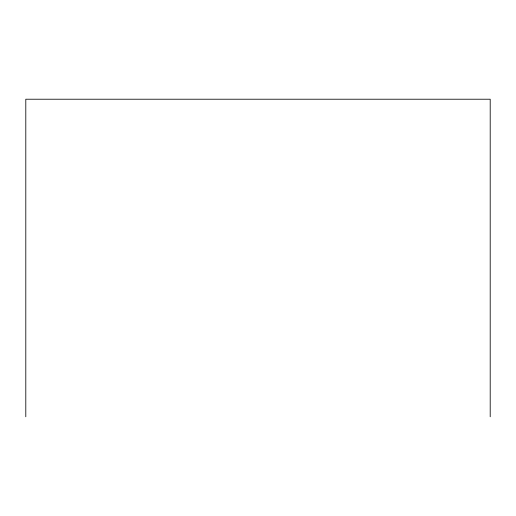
<?xml version="1.0" encoding="UTF-8"?>
<svg xmlns="http://www.w3.org/2000/svg" width="516" height="516" viewBox="0 0 516 516"><rect width="100%" height="100%" fill="white"/><g stroke="black" fill="none" stroke-linecap="round" stroke-linejoin="round"><path stroke-width="0.77" d="M490.2 416.78L490.2 99.22L25.8 99.22L25.8 416.78"/></g></svg>
